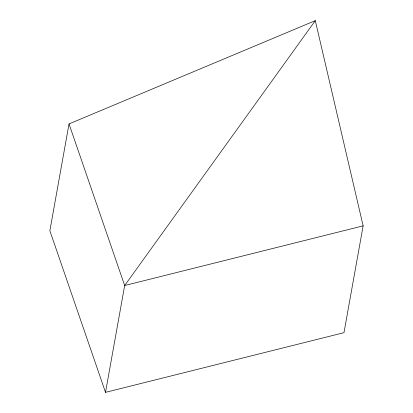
<?xml version="1.0" encoding="UTF-8"?>
<svg xmlns="http://www.w3.org/2000/svg" width="413" height="413" viewBox="0 0 413 413"><rect width="100%" height="100%" fill="white"/><g stroke="black" fill="none" stroke-linecap="round" stroke-linejoin="round"><path stroke-width="0.62" d="M69.023 123.921L49.865 230.738L105.511 392.35L343.977 332.677L363.135 225.854L315.305 20.65L69.023 123.921L124.669 285.528L105.511 392.35M315.305 20.65L124.669 285.528L363.135 225.854"/></g></svg>
